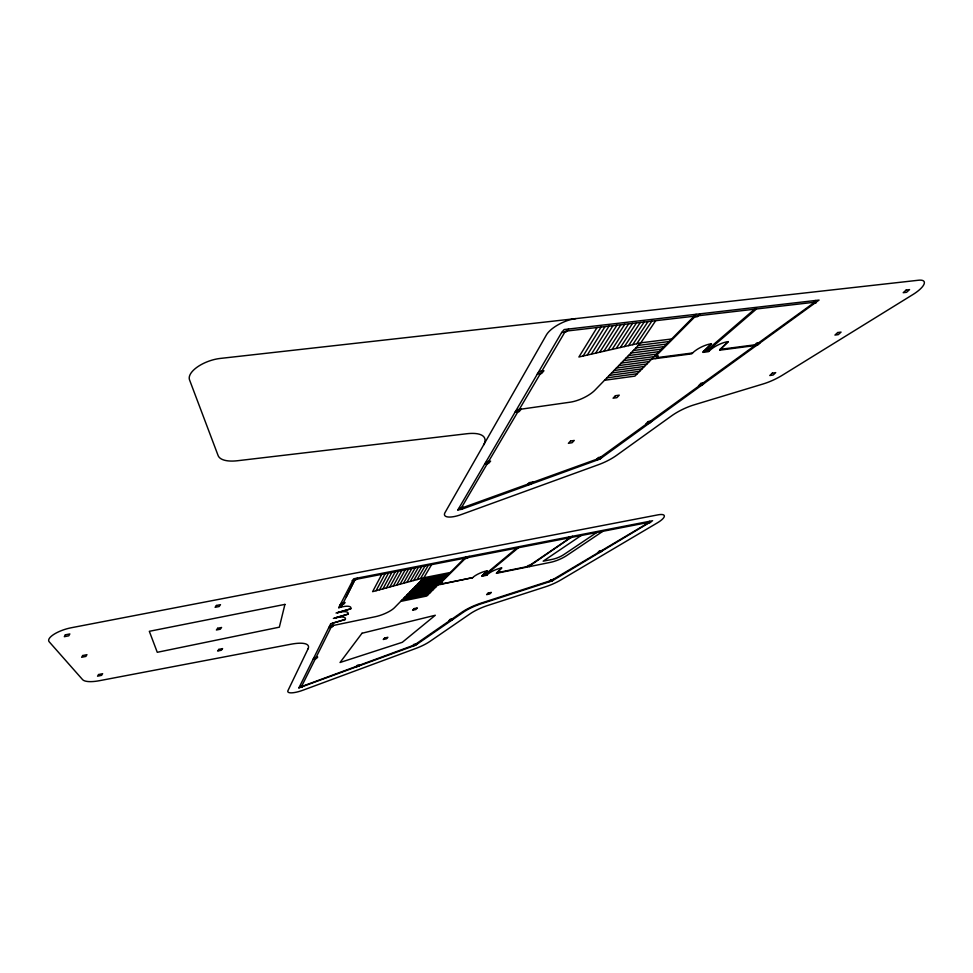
<?xml version="1.0" encoding="UTF-8"?>
<svg xmlns="http://www.w3.org/2000/svg" width="973" height="973" viewBox="0 0 973 973"><rect width="100%" height="100%" fill="white"/><g stroke="black" fill="none" stroke-linecap="round" stroke-linejoin="round"><path stroke-width="1.46" d="M333.228 622.988L301.484 686.597L414.547 644.917L461.567 612.431A24.386 6.519 -22 0 1 481.501 602.968L551.655 580.334L649.332 522.258L355.084 579.531L341.182 607.055L338.665 607.736L353.649 578.801L652.591 520.713L552.141 580.905L481.149 603.807A21.953 5.862 -22 0 0 463.221 612.321L415.568 645.208L298.906 687.899L330.759 623.669M333.374 618.402L348.054 614.158A14.108 4.135 -20.6 0 0 337.534 612.747M336.026 613.051L350.815 608.794L337.595 612.625M346.291 596.826L354.573 580.139M332.304 623.243L345.33 619.448L330.698 623.79M334.931 617.977L348.054 614.158M381.793 574.338L372.61 591.657L423.839 577.755L450.28 572.501M376.065 590.72L385.162 573.681M379.506 589.784L388.531 573.024M382.948 588.847L391.888 572.367M386.39 587.923L395.245 571.723M389.82 586.987L398.589 571.066M393.25 586.062L401.922 570.421M396.668 585.126L405.255 569.777M400.085 584.201L408.575 569.12M403.491 583.277L411.883 568.475M406.896 582.353L415.191 567.843M410.302 581.428L418.487 567.198M413.695 580.516L421.771 566.554M417.076 579.592L425.055 565.921M457.845 509.974L561.628 332.535L564.17 329.543L819.071 300.073L599.818 459.122L461.567 509.317L457.845 509.974L459.682 507.918L463.416 507.261L461.567 509.317M420.47 578.68L428.327 565.277M431.586 564.644L423.839 577.755L394.503 607.675A15.799 4.549 -21.1 0 1 375.298 616.712L331.842 625.773M597.069 327.512L578.899 356.994L640.818 342.824L671.65 338.993M583.082 356.033L601.059 327.05M587.254 355.072L605.036 326.587M591.426 354.123L609.001 326.125M595.585 353.175L612.966 325.675M599.745 352.214L616.906 325.213M603.88 351.277L620.835 324.751M608.016 350.329L624.751 324.301M612.151 349.38L628.655 323.839M616.274 348.431L632.547 323.389M620.385 347.495L636.439 322.939M624.484 346.558L640.307 322.489M628.582 345.622L644.162 322.039M632.669 344.685L648.018 321.589M636.743 343.749L651.849 321.151M655.68 320.701L640.818 342.824L595.002 390.1A20.032 7.152 -24.5 0 1 570.214 402.177L519.205 409.438M357.346 578.084L355.802 579.896L352.117 580.626M568.56 329.032L566.018 332.024L561.628 332.535M298.906 687.899L300.122 686.549L303.321 685.819L302.104 687.169M465.763 557.018L426.733 596.048L400.657 601.411M696.072 314.291L634.907 376.113L604.537 380.273M440.976 584.53L442.581 582.839L439.237 583.508M655.705 358.575L658.259 355.899L654.367 356.398M469.181 556.349L467.466 558.149L464.06 558.806M700.049 313.829L697.3 316.712L693.335 317.174M518.414 547.738L485.612 575.043L487.23 574.715L486.67 575.274L481.805 576.259L487.218 570.774L482.219 575.834M655.668 356.227L694.661 317.028M602.846 531.307L566.809 555.486A15.373 4.281 -23 0 1 550.39 562.37L496.327 573.316L501.8 567.843L496.741 572.902M753.917 345.695L756.593 343.092L760.181 342.63L757.493 345.233L719.679 350.183L728.29 341.584L719.728 349.611L720.336 349.526M440.355 583.289L465.203 558.587M526.186 567.271L527.901 565.605L531.027 564.972L572.574 536.269M529.312 566.639L531.027 564.972M569.412 536.877L567.575 538.641L570.737 538.02M815.471 300.487L812.564 303.272L816.165 302.846M649.623 521.297L647.69 523.036L650.657 522.452M754.586 309.195L705.705 351.253L703.832 351.496M756.495 308.976L707.59 351.01L709.451 350.767L708.575 351.642L702.968 352.384L711.506 343.737L702.993 351.8L703.613 351.715M516.76 548.067L483.982 575.371L482.365 575.7M529.932 565.191L569.631 538.239M581.124 535.539L543.177 561.19L552.555 559.305A10.594 2.955 -23 0 0 563.902 554.549L596.68 532.511M338.726 607.614L341.243 606.921M406.726 595.221L432.924 589.881M405.206 596.777L431.367 591.426M403.686 598.322L429.823 592.971M402.165 599.867L428.266 594.515M441.511 583.958L472.598 577.67L411.324 590.526M496.887 572.756L526.758 566.712M409.791 592.095L436.062 586.768M408.259 593.664L434.493 588.324M417.539 584.189L443.858 578.911M415.982 585.782L442.265 580.492M414.425 587.364L440.672 582.073M412.868 588.957L439.103 583.654M422.258 579.373L448.675 574.119M420.677 580.99L447.057 575.712M419.108 582.596L445.452 577.317M609.244 375.42L639.687 371.297M606.884 377.852L637.291 373.717M613.975 370.518L644.515 366.444M611.603 372.975L642.095 368.876M618.767 365.593L649.38 361.542M616.359 368.062L646.936 363.999M623.584 360.606L654.16 356.629M656.556 357.687L692.569 352.968L691.706 353.856L621.163 363.099M720.555 349.307L754.805 344.831M628.449 355.583L659.098 351.642M626.016 358.1L656.617 354.136M633.362 350.511L664.085 346.619M630.905 353.053L661.579 349.137M638.324 345.391L669.12 341.535M635.843 347.957L666.59 344.077M340.234 607.31A14.218 4.208 -20.7 0 1 350.803 608.794M334.87 618.098A14.011 4.074 -20.6 0 1 345.318 619.448M472.464 577.816A11.712 3.345 -22.2 0 1 486.67 570.896M487.096 574.848A11.664 3.308 -22.4 0 1 501.253 567.964M709.232 350.985A14.948 5.072 -26.2 0 1 727.67 341.681M692.362 353.187A15.009 5.157 -26.1 0 1 710.862 343.834M483.581 445.014A39.212 14.023 -22.6 0 0 466.772 433.751L237.667 460.716A33.35 13.452 -19.9 0 1 218.086 455.498L189.54 379.884A24.799 11.141 -19.4 0 1 220.312 358.429L918.5 280.236A20.056 6.264 -28 0 1 912.869 294.576L782.56 375.104A28.132 8.866 -26.3 0 1 763.209 383.934L694.187 404.829A27.268 8.623 -25.2 0 0 671.504 415.921L616.614 455.328A26.891 8.611 -24.1 0 1 598.444 464.705L461.166 514.595A17.842 5.814 -22.4 0 1 444.819 512.941L546.376 334.98A22.026 8.623 -25 0 1 575.858 318.609M284.919 604.391L279.336 627.171L157.273 652.299L149.319 631.307L284.919 604.391M308.064 648.796L287.862 690.83A14.546 3.819 -20.2 0 0 302.858 690.246L415.702 648.492A21.674 5.716 -21.4 0 0 429.957 641.389L469.983 613.89A21.771 5.765 -22.1 0 1 487.789 605.449L545.525 586.792A22.16 5.947 -22.8 0 0 560.874 579.932L657.261 522.915A15.386 4.208 -23.9 0 0 657.918 514.863L71.26 627.755A19.144 6.252 -17.4 0 0 49.197 641.791L82.547 679.58A26.332 7.966 -18 0 0 99.611 680.662L290.951 644.223A31.391 8.866 -20 0 1 308.064 648.796M65.361 634.822L64.327 636.695L68.791 635.819L69.837 633.946L65.361 634.822M82.681 655.534L81.647 657.286L85.904 656.422L86.938 654.671L82.681 655.534M487.485 463.355L461.129 508.247L598.881 458.441L814.729 302.202L565.398 331.197L487.485 463.355M98.565 674.544L97.555 676.186L101.606 675.335L102.627 673.693L98.565 674.544M216.42 605.461L215.106 607.31L219.156 606.52L220.482 604.671L216.42 605.461M217.672 628.266L216.407 629.993L220.299 629.215L221.576 627.476L217.672 628.266M218.828 649.392L217.611 651.022L221.358 650.232L222.586 648.602L218.828 649.392M362.005 633.253L340.039 662.504L402.311 642.302L435.308 615.252L362.005 633.253M341.499 603.26L340.039 604.963L343.615 604.233L345.087 602.53L341.499 603.26M539.687 371.333L537.327 374.094L541.56 373.547L543.931 370.774L539.687 371.333M330.139 626.113L328.752 627.719L332.231 626.989L333.63 625.384L330.139 626.113M517.222 409.694L515.009 412.248L519.108 411.652L521.321 409.098L517.222 409.694M314.364 657.809L313.075 659.28L316.407 658.551L317.709 657.067L314.364 657.809M486.682 461.761L484.676 464.048L488.58 463.416L490.599 461.129L486.682 461.761M357.2 665.435L355.899 666.821L359.025 666.116L360.338 664.729L357.2 665.435M529.336 482.632L527.354 484.749L530.966 484.128L532.961 482.012L529.336 482.632M384.663 638.008L383.265 639.492L386.463 638.799L387.874 637.303L384.663 638.008M570.555 441.024L568.39 443.311L572.1 442.727L574.265 440.441L570.555 441.024M414.097 608.611L412.588 610.205L415.872 609.524L417.381 607.918L414.097 608.611M615.435 395.707L613.075 398.2L616.882 397.653L619.254 395.16L615.435 395.707M413.926 644.454L412.516 645.89L415.568 645.208L416.979 643.785L413.926 644.454M598.444 457.553L596.315 459.706L599.818 459.122L601.959 456.969L598.444 457.553M450.195 619.387L448.699 620.883L451.776 620.215L453.284 618.719L450.195 619.387M648.225 421.552L645.926 423.839L649.465 423.291L651.764 421.005L648.225 421.552M488.215 593.056L486.622 594.637L489.723 593.98L491.329 592.399L488.215 593.056M700.974 383.35L698.492 385.795L702.056 385.284L704.537 382.839L700.974 383.35M550.852 579.957L549.173 581.526L552.141 580.905L553.819 579.336L550.852 579.957M772.343 373.121L769.777 375.517L773.146 375.031L775.712 372.635L772.343 373.121M599.307 551.18L597.507 552.834L600.475 552.226L602.275 550.572L599.307 551.18M837.717 332.535L834.931 335.077L838.288 334.639L841.061 332.097L837.717 332.535M906.216 289.99L903.212 292.691L906.544 292.314L909.548 289.601L906.216 289.99"/></g></svg>
